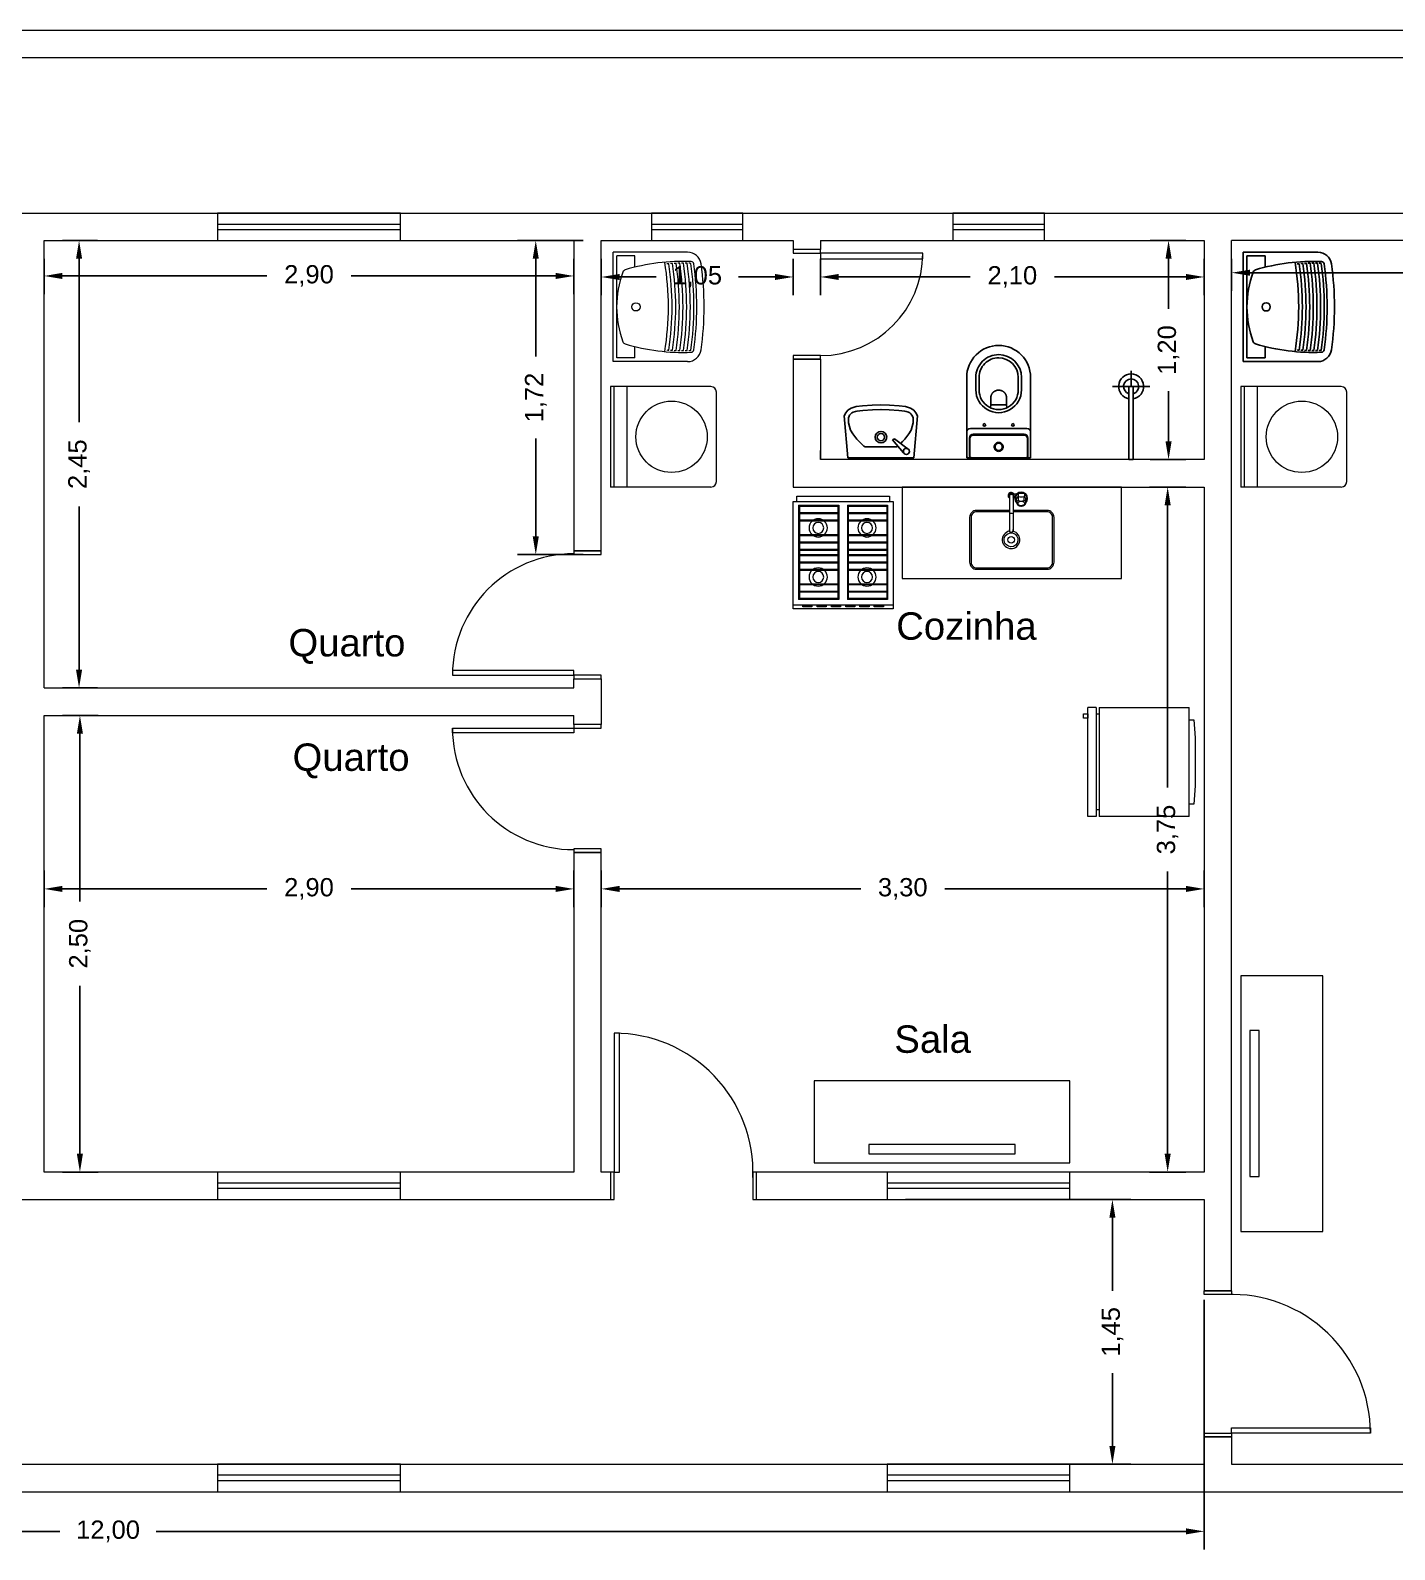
# Model space of a CAD drawing. Header units: millimetres. Extents: x 0 to 27, y -11.4 to 19.
# Drawn here: x 13.77 to 21.24, y 10.68 to 19 of the extents above; entities that cross this region are included whole.
import ezdxf

# ---------------------------------------------------------------- set-up
doc = ezdxf.new("R2010")
doc.units = ezdxf.units.MM
doc.linetypes.add('DASHED', pattern=[15, 12, -3])
for name, color, linetype, lineweight in [('Cotas', 3, 'Continuous', 9), ('Cozinha', 252, 'Continuous', 20), ('Edificação', 251, 'Continuous', 20), ('Portas', 251, 'Continuous', 9)]:
    doc.layers.add(name, color=color, linetype=linetype, lineweight=lineweight)
doc.layers.add('TEXTO', color=7, linetype='Continuous')
doc.layers.add('WC', color=252, linetype='Continuous')
doc.styles.get("Standard").update_dxf_attribs({"font": 'arial.ttf'})
doc.styles.add('TEXTO_NOMEQUADRO', font='arial.ttf')
doc.dimstyles.new('ISO-25', dxfattribs={"dimtxt": 0.1, "dimasz": 0.1, "dimexe": 0.1, "dimexo": 0.1, "dimgap": 0.1, "dimtad": 0, "dimzin": 1, "dimtxsty": 'Standard', "dimcen": 0.1, "dimadec": 0, "dimazin": 0, "dimtfac": 1, "dimtmove": 0, "dimatfit": 3, "dimfxl": 1, "dimarcsym": 0})

# ---------------------------------------------------------------- blocks, each defined once
blk = doc.blocks.new('*D22')
at = {"layer": 'Cotas', "color": 0, "lineweight": -2, "transparency": 16777216}
for p, q in [((13.85, 17.75), (13.85, 17.5556)), ((16.75, 17.75), (16.75, 17.5556)), ((13.95, 17.6556), (15.0694, 17.6556)), ((16.65, 17.6556), (15.5306, 17.6556))]:
    blk.add_line(p, q, dxfattribs=at)
at = {"layer": 'Cotas', "color": 0, "transparency": 16777216}
for points in [[(13.95, 17.6723), (13.95, 17.6389), (13.85, 17.6556)], [(16.65, 17.6723), (16.65, 17.6389), (16.75, 17.6556)]]:
    blk.add_solid(points, dxfattribs=at)
at = {"layer": 'Defpoints', "color": 0, "transparency": 16777216}
for p in [(13.85, 17.85), (16.75, 17.85), (16.75, 17.6556)]:
    blk.add_point(p, dxfattribs=at)
at = {"layer": 'Cotas', "color": 0, "transparency": 16777216, "insert": (15.3, 17.6556), "char_height": 0.1, "attachment_point": 5}
blk.add_mtext('2,90', dxfattribs=at)
blk = doc.blocks.new('*D3')
at = {"layer": 'Cotas', "color": 0, "lineweight": -2, "transparency": 16777216}
for p, q in [((20.35, 17.75), (20.35, 17.5733)), ((23.65, 17.75), (23.65, 17.5733)), ((20.45, 17.6733), (21.7703, 17.6733)), ((23.55, 17.6733), (22.2297, 17.6733))]:
    blk.add_line(p, q, dxfattribs=at)
at = {"layer": 'Cotas', "color": 0, "transparency": 16777216}
for points in [[(20.45, 17.69), (20.45, 17.6566), (20.35, 17.6733)], [(23.55, 17.69), (23.55, 17.6566), (23.65, 17.6733)]]:
    blk.add_solid(points, dxfattribs=at)
at = {"layer": 'Defpoints', "color": 0, "transparency": 16777216}
for p in [(20.35, 17.85), (23.65, 17.85), (20.35, 17.6733)]:
    blk.add_point(p, dxfattribs=at)
at = {"layer": 'Cotas', "color": 0, "transparency": 16777216, "insert": (22, 17.6733), "char_height": 0.1, "attachment_point": 5}
blk.add_mtext('3,30', dxfattribs=at)
blk = doc.blocks.new('*D24')
at = {"layer": 'Cotas', "color": 0, "lineweight": -2, "transparency": 16777216}
for p, q in [((13.85, 14.4), (13.85, 14.2)), ((16.75, 14.4), (16.75, 14.2)), ((13.95, 14.3), (15.0694, 14.3)), ((16.65, 14.3), (15.5306, 14.3))]:
    blk.add_line(p, q, dxfattribs=at)
at = {"layer": 'Cotas', "color": 0, "transparency": 16777216}
for points in [[(13.95, 14.3167), (13.95, 14.2833), (13.85, 14.3)], [(16.65, 14.3167), (16.65, 14.2833), (16.75, 14.3)]]:
    blk.add_solid(points, dxfattribs=at)
at = {"layer": 'Defpoints', "color": 0, "transparency": 16777216}
for p in [(13.85, 14.5), (16.75, 14.5), (13.85, 14.3)]:
    blk.add_point(p, dxfattribs=at)
at = {"layer": 'Cotas', "color": 0, "transparency": 16777216, "insert": (15.3, 14.3), "char_height": 0.1, "attachment_point": 5}
blk.add_mtext('2,90', dxfattribs=at)
blk = doc.blocks.new('*D6')
at = {"layer": 'Cotas', "color": 0, "lineweight": -2, "transparency": 16777216}
for p, q in [((13.95, 17.85), (14.1415, 17.85)), ((14.0415, 17.75), (14.0415, 16.8561)), ((14.0415, 15.5), (14.0415, 16.3939)), ((13.95, 15.4), (14.1415, 15.4))]:
    blk.add_line(p, q, dxfattribs=at)
at = {"layer": 'Cotas', "color": 0, "transparency": 16777216}
for points in [[(14.0248, 17.75), (14.0582, 17.75), (14.0415, 17.85)], [(14.0248, 15.5), (14.0582, 15.5), (14.0415, 15.4)]]:
    blk.add_solid(points, dxfattribs=at)
at = {"layer": 'Defpoints', "color": 0, "transparency": 16777216}
for p in [(13.85, 17.85), (14.0415, 17.85), (13.85, 15.4)]:
    blk.add_point(p, dxfattribs=at)
at = {"layer": 'Cotas', "color": 0, "transparency": 16777216, "insert": (14.0415, 16.625), "char_height": 0.1, "attachment_point": 5, "rotation": 90}
blk.add_mtext('2,45', dxfattribs=at)
blk = doc.blocks.new('*D7')
at = {"layer": 'Cotas', "color": 0, "lineweight": -2, "transparency": 16777216}
for p, q in [((13.95, 15.25), (14.1461, 15.25)), ((14.0461, 15.15), (14.0461, 14.2306)), ((14.0461, 12.85), (14.0461, 13.7694)), ((13.95, 12.75), (14.1461, 12.75))]:
    blk.add_line(p, q, dxfattribs=at)
at = {"layer": 'Cotas', "color": 0, "transparency": 16777216}
for points in [[(14.0294, 15.15), (14.0627, 15.15), (14.0461, 15.25)], [(14.0294, 12.85), (14.0627, 12.85), (14.0461, 12.75)]]:
    blk.add_solid(points, dxfattribs=at)
at = {"layer": 'Defpoints', "color": 0, "transparency": 16777216}
for p in [(13.85, 15.25), (13.85, 12.75), (14.0461, 12.75)]:
    blk.add_point(p, dxfattribs=at)
at = {"layer": 'Cotas', "color": 0, "transparency": 16777216, "insert": (14.0461, 14), "char_height": 0.1, "attachment_point": 5, "rotation": 90}
blk.add_mtext('2,50', dxfattribs=at)
blk = doc.blocks.new('*D8')
at = {"layer": 'Cotas', "color": 0, "lineweight": -2, "transparency": 16777216}
for p, q in [((20.1, 17.85), (19.9049, 17.85)), ((20.0049, 17.75), (20.0049, 17.475)), ((20.0049, 16.75), (20.0049, 17.025)), ((20.1, 16.65), (19.9049, 16.65))]:
    blk.add_line(p, q, dxfattribs=at)
at = {"layer": 'Cotas', "color": 0, "transparency": 16777216}
for points in [[(19.9883, 17.75), (20.0216, 17.75), (20.0049, 17.85)], [(19.9883, 16.75), (20.0216, 16.75), (20.0049, 16.65)]]:
    blk.add_solid(points, dxfattribs=at)
at = {"layer": 'Defpoints', "color": 0, "transparency": 16777216}
for p in [(20.2, 17.85), (20.0049, 16.65), (20.2, 16.65)]:
    blk.add_point(p, dxfattribs=at)
at = {"layer": 'Cotas', "color": 0, "transparency": 16777216, "insert": (20.0049, 17.25), "char_height": 0.1, "attachment_point": 5, "rotation": 90}
blk.add_mtext('1,20', dxfattribs=at)
blk = doc.blocks.new('*D9')
at = {"layer": 'Cotas', "color": 0, "lineweight": -2, "transparency": 16777216}
for p, q in [((18.1, 17.75), (18.1, 17.55)), ((20.2, 17.75), (20.2, 17.55)), ((18.2, 17.65), (18.9194, 17.65)), ((20.1, 17.65), (19.3806, 17.65))]:
    blk.add_line(p, q, dxfattribs=at)
at = {"layer": 'Cotas', "color": 0, "transparency": 16777216}
for points in [[(18.2, 17.6667), (18.2, 17.6333), (18.1, 17.65)], [(20.1, 17.6667), (20.1, 17.6333), (20.2, 17.65)]]:
    blk.add_solid(points, dxfattribs=at)
at = {"layer": 'Defpoints', "color": 0, "transparency": 16777216}
for p in [(18.1, 17.85), (20.2, 17.85), (20.2, 17.65)]:
    blk.add_point(p, dxfattribs=at)
at = {"layer": 'Cotas', "color": 0, "transparency": 16777216, "insert": (19.15, 17.65), "char_height": 0.1, "attachment_point": 5}
blk.add_mtext('2,10', dxfattribs=at)
blk = doc.blocks.new('*D12')
at = {"layer": 'Cotas', "color": 0, "lineweight": -2, "transparency": 16777216}
for p, q in [((20.1, 16.5), (19.9, 16.5)), ((20, 16.4), (20, 14.8552)), ((20, 12.85), (20, 14.3948)), ((20.1, 12.75), (19.9, 12.75))]:
    blk.add_line(p, q, dxfattribs=at)
at = {"layer": 'Cotas', "color": 0, "transparency": 16777216}
for points in [[(19.9833, 16.4), (20.0167, 16.4), (20, 16.5)], [(19.9833, 12.85), (20.0167, 12.85), (20, 12.75)]]:
    blk.add_solid(points, dxfattribs=at)
at = {"layer": 'Defpoints', "color": 0, "transparency": 16777216}
for p in [(20.2, 16.5), (20, 12.75), (20.2, 12.75)]:
    blk.add_point(p, dxfattribs=at)
at = {"layer": 'Cotas', "color": 0, "transparency": 16777216, "insert": (20, 14.625), "char_height": 0.1, "attachment_point": 5, "rotation": 90}
blk.add_mtext('3,75', dxfattribs=at)
blk = doc.blocks.new('*D13')
at = {"layer": 'Cotas', "color": 0, "lineweight": -2, "transparency": 16777216}
for p, q in [((16.9, 14.4), (16.9, 14.2)), ((20.2, 14.4), (20.2, 14.2)), ((17, 14.3), (18.3203, 14.3)), ((20.1, 14.3), (18.7797, 14.3))]:
    blk.add_line(p, q, dxfattribs=at)
at = {"layer": 'Cotas', "color": 0, "transparency": 16777216}
for points in [[(17, 14.3167), (17, 14.2833), (16.9, 14.3)], [(20.1, 14.3167), (20.1, 14.2833), (20.2, 14.3)]]:
    blk.add_solid(points, dxfattribs=at)
at = {"layer": 'Defpoints', "color": 0, "transparency": 16777216}
for p in [(16.9, 14.5), (20.2, 14.5), (20.2, 14.3)]:
    blk.add_point(p, dxfattribs=at)
at = {"layer": 'Cotas', "color": 0, "transparency": 16777216, "insert": (18.55, 14.3), "char_height": 0.1, "attachment_point": 5}
blk.add_mtext('3,30', dxfattribs=at)
blk = doc.blocks.new('*D14')
at = {"layer": 'Cotas', "color": 0, "lineweight": -2, "transparency": 16777216}
for p, q in [((16.9, 17.75), (16.9, 17.55)), ((17.95, 17.75), (17.95, 17.55)), ((17, 17.65), (17.1995, 17.65)), ((17.85, 17.65), (17.6505, 17.65))]:
    blk.add_line(p, q, dxfattribs=at)
at = {"layer": 'Cotas', "color": 0, "transparency": 16777216}
for points in [[(17, 17.6667), (17, 17.6333), (16.9, 17.65)], [(17.85, 17.6667), (17.85, 17.6333), (17.95, 17.65)]]:
    blk.add_solid(points, dxfattribs=at)
at = {"layer": 'Defpoints', "color": 0, "transparency": 16777216}
for p in [(16.9, 17.85), (17.95, 17.85), (17.95, 17.65)]:
    blk.add_point(p, dxfattribs=at)
at = {"layer": 'Cotas', "color": 0, "transparency": 16777216, "insert": (17.425, 17.65), "char_height": 0.1, "attachment_point": 5}
blk.add_mtext('1,05', dxfattribs=at)
blk = doc.blocks.new('01lavl91')
at = {"linetype": 'Continuous'}
for p, q in [((-0.085, -0.0692), (0.0857, -0.0692)), ((0.1253, -0.036), (0.0639, -0.1075)), ((0.0753, -0.1139), (0.1503, -0.0575)), ((0.0639, -0.1075), (0.0753, -0.1139))]:
    blk.add_line(p, q, dxfattribs=at)
for points in [[(-0.1997, -0.2393), (-0.1797, -0.0093), (0.1803, -0.0093), (0.2003, -0.2393)], [(-0.1772, -0.2283), (-0.1758, -0.2005), (-0.1652, -0.1606), (-0.1526, -0.1406), (-0.1317, -0.1123), (-0.1188, -0.0991), (-0.106, -0.0859), (-0.0931, -0.074), (-0.085, -0.0692)], [(0.0938, -0.074), (0.0857, -0.0692)], [(0.1779, -0.2283), (0.1765, -0.2005), (0.1659, -0.1606), (0.1533, -0.1406), (0.1323, -0.1123), (0.1195, -0.0991), (0.1091, -0.0885)], [(0.0003, -0.2993), (-0.0477, -0.2981), (-0.0993, -0.2935), (-0.1345, -0.2899), (-0.1613, -0.2816), (-0.1795, -0.2708), (-0.1915, -0.256), (-0.1997, -0.2393)], [(0.0023, -0.2743), (-0.0461, -0.2719), (-0.0975, -0.2686), (-0.1144, -0.2671), (-0.1294, -0.2653), (-0.1385, -0.2633), (-0.151, -0.2586), (-0.1586, -0.2547), (-0.1629, -0.2516), (-0.1647, -0.2496), (-0.1703, -0.2424), (-0.1737, -0.2368), (-0.1772, -0.2283)], [(-0.0016, -0.2743), (0.0468, -0.2719), (0.0982, -0.2686), (0.1151, -0.2671), (0.1301, -0.2653), (0.1391, -0.2633), (0.1517, -0.2586), (0.1593, -0.2547), (0.1635, -0.2516), (0.1653, -0.2496), (0.1709, -0.2424), (0.1744, -0.2368), (0.1779, -0.2283)], [(0.0003, -0.2993), (0.0483, -0.2981), (0.0999, -0.2935), (0.1351, -0.2899), (0.1619, -0.2816), (0.1801, -0.2708), (0.1921, -0.256), (0.2003, -0.2393)]]:
    blk.add_lwpolyline(points, dxfattribs=at)
for centre, radius in [((0.1404, -0.0444), 0.0164), ((0.001, -0.1223), 0.0316), ((0.001, -0.1223), 0.02)]:
    blk.add_circle(centre, radius, dxfattribs=at)
blk = doc.blocks.new('81_P')
at = {"ltscale": 0.05}
for p, q in [((-0.165, 0), (-0.175, 0)), ((-0.175, -0.01), (-0.175, 0)), ((0.175, 0), (0.165, 0))]:
    blk.add_line(p, q, dxfattribs=at)
for p, q in [((0.165, 0), (-0.165, 0)), ((-0.175, -0.44), (-0.175, -0.01)), ((0.175, -0.44), (0.175, -0.01)), ((0.155, -0.16), (-0.155, -0.16)), ((0.1398, -0.1295), (-0.1398, -0.1295)), ((0, -0.1236), (-0.1384, -0.1236)), ((0, -0.1236), (0.1384, -0.1236))]:
    blk.add_line(p, q)
at = {"ltscale": 0.047193}
blk.add_line((0.175, -0.0094), (0.175, 0), dxfattribs=at)
at = {"ltscale": 0.497718}
for p, q in [((-0.1598, -0.01), (-0.1598, -0.1095)), ((0.1598, -0.01), (0.1598, -0.1095))]:
    blk.add_line(p, q, dxfattribs=at)
at = {"ltscale": 0.467891}
for p, q in [((-0.1584, -0.01), (-0.1584, -0.1036)), ((0.1584, -0.01), (0.1584, -0.1036))]:
    blk.add_line(p, q, dxfattribs=at)
at = {"ltscale": 0.078144}
for p, q in [((-0.0429, -0.29), (-0.0455, -0.2746)), ((0.0429, -0.29), (0.0455, -0.2746))]:
    blk.add_line(p, q, dxfattribs=at)
at = {"ltscale": 0.214268}
for p in [(-0.0429, -0.29), (0.0429, -0.29)]:
    blk.add_line(p, (0, -0.29), dxfattribs=at)
at = {"ltscale": 0.197279}
for p, q in [((-0.0429, -0.3295), (-0.0429, -0.29)), ((0.0429, -0.3295), (0.0429, -0.29))]:
    blk.add_line(p, q, dxfattribs=at)
at = {"ltscale": 0.339985}
for p, q in [((-0.125, -0.44), (-0.125, -0.372)), ((-0.1075, -0.44), (-0.1075, -0.372)), ((0.1075, -0.44), (0.1075, -0.372)), ((0.125, -0.44), (0.125, -0.372))]:
    blk.add_line(p, q, dxfattribs=at)
for points in [[(-0.0429, -0.3295), (-0.0428, -0.3307), (-0.0428, -0.332), (-0.0427, -0.3332), (-0.0425, -0.3345), (-0.0424, -0.3357), (-0.0421, -0.3369), (-0.0419, -0.3382), (-0.0416, -0.3394), (-0.0412, -0.3406), (-0.0409, -0.3418), (-0.0405, -0.343), (-0.04, -0.3442), (-0.0395, -0.3453), (-0.039, -0.3465), (-0.0384, -0.3476), (-0.0378, -0.3487), (-0.0372, -0.3498), (-0.0369, -0.3504), (-0.0365, -0.3509), (-0.0362, -0.3515), (-0.0358, -0.352), (-0.0354, -0.3525), (-0.0351, -0.353), (-0.0347, -0.3535), (-0.0343, -0.354), (-0.0339, -0.3545), (-0.0335, -0.355), (-0.0331, -0.3555), (-0.0326, -0.356), (-0.0322, -0.3565), (-0.0318, -0.357), (-0.0313, -0.3574), (-0.0309, -0.3579), (-0.0303, -0.3584)], [(0.0303, -0.3584), (0.0312, -0.3575), (0.0321, -0.3566), (0.033, -0.3556), (0.0338, -0.3547), (0.0346, -0.3537), (0.0354, -0.3526), (0.0361, -0.3516), (0.0368, -0.3505), (0.0374, -0.3494), (0.0381, -0.3483), (0.0386, -0.3472), (0.0392, -0.346), (0.0395, -0.3455), (0.0397, -0.3449), (0.04, -0.3443), (0.0402, -0.3437), (0.0404, -0.3431), (0.0406, -0.3425), (0.0408, -0.3419), (0.041, -0.3413), (0.0412, -0.3407), (0.0414, -0.3401), (0.0415, -0.3395), (0.0417, -0.3389), (0.0418, -0.3383), (0.042, -0.3377), (0.0421, -0.3371), (0.0422, -0.3364), (0.0423, -0.3358), (0.0424, -0.3352), (0.0425, -0.3346), (0.0426, -0.334), (0.0427, -0.3333), (0.0427, -0.3327), (0.0428, -0.3321), (0.0428, -0.3315), (0.0428, -0.3308), (0.0428, -0.3302), (0.0429, -0.3295)], [(-0.0303, -0.3584), (-0.0294, -0.3593), (-0.0284, -0.3602), (-0.0274, -0.361), (-0.0263, -0.3618), (-0.0253, -0.3626), (-0.0242, -0.3633), (-0.0231, -0.364), (-0.022, -0.3647), (-0.0208, -0.3653), (-0.0196, -0.3659), (-0.0184, -0.3665), (-0.0172, -0.367), (-0.016, -0.3675), (-0.0147, -0.368), (-0.0135, -0.3684), (-0.0122, -0.3688), (-0.0116, -0.3689), (-0.0109, -0.3691), (-0.0103, -0.3693), (-0.0096, -0.3694), (-0.009, -0.3695), (-0.0083, -0.3697), (-0.0077, -0.3698), (-0.007, -0.3699), (-0.0063, -0.37), (-0.0057, -0.3701), (-0.005, -0.3702), (-0.0043, -0.3702), (-0.0037, -0.3703), (-0.003, -0.3704), (-0.0023, -0.3704), (-0.0017, -0.3704), (-0.001, -0.3704), (-0.0003, -0.3705), (0, -0.3705)], [(0, -0.3705), (0.0013, -0.3704), (0.0027, -0.3704), (0.004, -0.3703), (0.0053, -0.3701), (0.0067, -0.37), (0.008, -0.3697), (0.0093, -0.3695), (0.0106, -0.3692), (0.0119, -0.3689), (0.0132, -0.3685), (0.0144, -0.3681), (0.0157, -0.3676), (0.0169, -0.3671), (0.0175, -0.3669), (0.0181, -0.3666), (0.0187, -0.3663), (0.0193, -0.3661), (0.0199, -0.3658), (0.0205, -0.3655), (0.0211, -0.3652), (0.0217, -0.3648), (0.0222, -0.3645), (0.0228, -0.3642), (0.0234, -0.3638), (0.0239, -0.3635), (0.0245, -0.3631), (0.025, -0.3628), (0.0255, -0.3624), (0.0261, -0.362), (0.0266, -0.3616), (0.0271, -0.3612), (0.0276, -0.3608), (0.0281, -0.3604), (0.0286, -0.36), (0.0291, -0.3595), (0.0296, -0.3591), (0.0301, -0.3587), (0.0303, -0.3584)]]:
    blk.add_lwpolyline(points)
at = {"linetype": 'DASHED'}
blk.add_circle((0, -0.06), 0.0245, dxfattribs=at)
for centre, radius in [((0, -0.06), 0.02), ((-0.078, -0.18), 0.007), ((0.078, -0.18), 0.007)]:
    blk.add_circle(centre, radius)
for centre, radius, start, end in [((-0.165, -0.01), 0.01, 90, 180.00001), ((-0.1498, -0.01), 0.01, 90, 180.00001), ((-0.1484, -0.01), 0.01, 90, 180.00001), ((0.1484, -0.01), 0.01, 0, 90), ((0.1498, -0.01), 0.01, 0, 90), ((0.165, -0.01), 0.01, 0, 90), ((-0.155, -0.14), 0.02, 180.00001, 270), ((-0.1398, -0.1095), 0.02, 180.00001, 270), ((-0.1384, -0.1036), 0.02, 180.00001, 270), ((0.1384, -0.1036), 0.02, 270, 0), ((0.1398, -0.1095), 0.02, 270, 0), ((0.155, -0.14), 0.02, 270, 0), ((0, -0.372), 0.125, 0, 180.00001), ((0, -0.372), 0.1075, 0, 180.00001), ((0, -0.44), 0.175, 180.00001, 270), ((0, -0.44), 0.125, 180.00001, 270), ((0, -0.44), 0.1075, 180.00001, 270), ((0, -0.44), 0.1075, 270, 0), ((0, -0.44), 0.175, 270, 0), ((0, -0.44), 0.125, 270, 0)]:
    blk.add_arc(centre, radius, start, end)
blk = doc.blocks.new('CHUV')
at = {"ltscale": 0.05}
for p, q in [((0.0027, 0.4455), (0.0027, 0.5407)), ((-0.1103, 0.4455), (0.1156, 0.4455)), ((-0.0106, 0.0003), (-0.0106, 0.4455)), ((0.0156, 0.4455), (0.0156, 0.0003))]:
    blk.add_line(p, q, dxfattribs=at)
at = {"ltscale": 2}
blk.add_line((0.0156, 0.0003), (-0.0106, 0.0003), dxfattribs=at)
at = {"ltscale": 0.05}
for radius, start, end in [(0.076, 279.93583, 260.06417), (0.0459, 286.60149, 253.39851)]:
    blk.add_arc((0.0025, 0.4455), radius, start, end, dxfattribs=at)
blk = doc.blocks.new('CO-F4PB')
for p, q in [((0.2535, 0), (-0.2535, 0)), ((0.2535, 0), (-0.2535, 0)), ((-0.2535, 0), (-0.2535, -0.03)), ((0.2535, -0.03), (0.2535, 0)), ((-0.2735, -0.03), (-0.2735, -0.596)), ((0.2735, -0.03), (-0.2735, -0.03)), ((-0.2435, -0.05), (-0.2435, -0.566)), ((-0.0235, -0.05), (-0.2435, -0.05)), ((-0.0285, -0.055), (-0.2385, -0.055)), ((-0.2385, -0.055), (-0.2385, -0.09)), ((-0.0285, -0.055), (-0.0285, -0.09)), ((-0.0235, -0.05), (-0.0235, -0.566)), ((0.0235, -0.05), (0.0235, -0.566)), ((0.2435, -0.05), (0.0235, -0.05)), ((0.2385, -0.055), (0.0285, -0.055)), ((0.0285, -0.055), (0.0285, -0.09)), ((0.2385, -0.055), (0.2385, -0.09)), ((0.2435, -0.05), (0.2435, -0.566)), ((0.2735, -0.596), (0.2735, -0.03)), ((-0.0235, -0.09), (-0.2435, -0.09)), ((-0.0235, -0.095), (-0.2435, -0.095)), ((-0.0235, -0.13), (-0.2435, -0.13)), ((-0.0235, -0.135), (-0.2435, -0.135)), ((-0.2385, -0.095), (-0.2385, -0.13)), ((-0.2385, -0.135), (-0.2385, -0.21)), ((-0.0285, -0.095), (-0.0285, -0.13)), ((-0.0285, -0.135), (-0.0285, -0.21)), ((0.2435, -0.09), (0.0235, -0.09)), ((0.2435, -0.095), (0.0235, -0.095)), ((0.2435, -0.13), (0.0235, -0.13)), ((0.2435, -0.135), (0.0235, -0.135)), ((0.0285, -0.095), (0.0285, -0.13)), ((0.0285, -0.135), (0.0285, -0.21)), ((0.2385, -0.095), (0.2385, -0.13)), ((0.2385, -0.135), (0.2385, -0.21)), ((-0.0235, -0.21), (-0.2435, -0.21)), ((-0.0235, -0.215), (-0.2435, -0.215)), ((-0.2385, -0.215), (-0.2385, -0.25)), ((-0.0285, -0.215), (-0.0285, -0.25)), ((0.2435, -0.21), (0.0235, -0.21)), ((0.2435, -0.215), (0.0235, -0.215)), ((0.0285, -0.215), (0.0285, -0.25)), ((0.2385, -0.215), (0.2385, -0.25)), ((-0.0235, -0.25), (-0.2435, -0.25)), ((-0.0235, -0.255), (-0.2435, -0.255)), ((-0.0235, -0.29), (-0.2435, -0.29)), ((-0.0235, -0.295), (-0.2435, -0.295)), ((-0.2435, -0.321), (-0.0235, -0.321)), ((-0.2435, -0.326), (-0.0235, -0.326)), ((-0.2385, -0.255), (-0.2385, -0.29)), ((-0.2385, -0.295), (-0.2385, -0.321)), ((-0.2385, -0.326), (-0.2385, -0.361)), ((-0.0285, -0.255), (-0.0285, -0.29)), ((-0.0285, -0.295), (-0.0285, -0.321)), ((-0.0285, -0.326), (-0.0285, -0.361)), ((0.2435, -0.25), (0.0235, -0.25)), ((0.2435, -0.255), (0.0235, -0.255)), ((0.2435, -0.29), (0.0235, -0.29)), ((0.2435, -0.295), (0.0235, -0.295)), ((0.0235, -0.321), (0.2435, -0.321)), ((0.0235, -0.326), (0.2435, -0.326)), ((0.0285, -0.255), (0.0285, -0.29)), ((0.0285, -0.295), (0.0285, -0.321)), ((0.0285, -0.326), (0.0285, -0.361)), ((0.2385, -0.255), (0.2385, -0.29)), ((0.2385, -0.295), (0.2385, -0.321)), ((0.2385, -0.326), (0.2385, -0.361)), ((-0.2435, -0.361), (-0.0235, -0.361)), ((-0.2435, -0.366), (-0.0235, -0.366)), ((-0.2435, -0.401), (-0.0235, -0.401)), ((-0.2435, -0.406), (-0.0235, -0.406)), ((-0.2385, -0.366), (-0.2385, -0.401)), ((-0.2385, -0.406), (-0.2385, -0.481)), ((-0.0285, -0.366), (-0.0285, -0.401)), ((-0.0285, -0.406), (-0.0285, -0.481)), ((0.0235, -0.361), (0.2435, -0.361)), ((0.0235, -0.366), (0.2435, -0.366)), ((0.0235, -0.401), (0.2435, -0.401)), ((0.0235, -0.406), (0.2435, -0.406)), ((0.0285, -0.366), (0.0285, -0.401)), ((0.0285, -0.406), (0.0285, -0.481)), ((0.2385, -0.366), (0.2385, -0.401)), ((0.2385, -0.406), (0.2385, -0.481)), ((-0.2435, -0.481), (-0.0235, -0.481)), ((-0.2435, -0.486), (-0.0235, -0.486)), ((-0.2385, -0.486), (-0.2385, -0.521)), ((-0.0285, -0.486), (-0.0285, -0.521)), ((0.0235, -0.481), (0.2435, -0.481)), ((0.0235, -0.486), (0.2435, -0.486)), ((0.0285, -0.486), (0.0285, -0.521)), ((0.2385, -0.486), (0.2385, -0.521)), ((-0.2435, -0.521), (-0.0235, -0.521)), ((-0.2435, -0.526), (-0.0235, -0.526)), ((-0.2435, -0.566), (-0.0235, -0.566)), ((-0.2385, -0.526), (-0.2385, -0.561)), ((-0.2385, -0.561), (-0.0285, -0.561)), ((-0.0285, -0.526), (-0.0285, -0.561)), ((0.0235, -0.521), (0.2435, -0.521)), ((0.0235, -0.526), (0.2435, -0.526)), ((0.0235, -0.566), (0.2435, -0.566)), ((0.0285, -0.526), (0.0285, -0.561)), ((0.0285, -0.561), (0.2385, -0.561)), ((0.2385, -0.526), (0.2385, -0.561)), ((-0.2735, -0.596), (0.2735, -0.596)), ((-0.2735, -0.596), (-0.2735, -0.616)), ((-0.2735, -0.616), (0.2735, -0.616)), ((0.2735, -0.616), (0.2735, -0.596))]:
    blk.add_line(p, q)
for points in [[(-0.2204, -0.606), (-0.1704, -0.606), (-0.1704, -0.596), (-0.2204, -0.596)], [(-0.1422, -0.606), (-0.0922, -0.606), (-0.0922, -0.596), (-0.1422, -0.596)], [(-0.0641, -0.606), (-0.0141, -0.606), (-0.0141, -0.596), (-0.0641, -0.596)], [(0.0141, -0.606), (0.0641, -0.606), (0.0641, -0.596), (0.0141, -0.596)], [(0.0922, -0.606), (0.1422, -0.606), (0.1422, -0.596), (0.0922, -0.596)], [(0.1704, -0.606), (0.2204, -0.606), (0.2204, -0.596), (0.1704, -0.596)]]:
    blk.add_lwpolyline(points, close=True)
for centre, radius in [((-0.1308, -0.1735), 0.05), ((-0.1308, -0.1735), 0.03), ((0.1362, -0.1735), 0.05), ((0.1362, -0.1735), 0.03), ((-0.1308, -0.4425), 0.05), ((-0.1308, -0.4425), 0.03), ((0.1362, -0.4425), 0.05), ((0.1362, -0.4425), 0.03)]:
    blk.add_circle(centre, radius)
blk = doc.blocks.new('DUPLEX320PL')
for p, q in [((-0.058, -0.1246), (-0.058, -0.6181)), ((-0.058, -0.1246), (0.538, -0.1246)), ((0.538, -0.6181), (0.538, -0.1246)), ((0.538, -0.6181), (-0.058, -0.6181)), ((0.538, -0.6338), (-0.058, -0.6338)), ((-0.058, -0.6338), (-0.058, -0.6799)), ((-0.023, -0.6181), (-0.023, -0.6338)), ((0.503, -0.6338), (0.503, -0.6181)), ((0.538, -0.6338), (0.538, -0.6799)), ((-0.058, -0.6799), (0.538, -0.6799))]:
    blk.add_line(p, q)
blk.add_lwpolyline([(0.4713, -0.1246), (0.4713, -0.1005), (0.3713, -0.0932), (0.1087, -0.0932), (0.0087, -0.1005), (0.0087, -0.1246)])
blk.add_lwpolyline([(0.4797, -0.6799), (0.4797, -0.7042), (0.5039, -0.7042), (0.5039, -0.6799)], close=True)
blk = doc.blocks.new('A$C1AD15EB6')
for p, q in [((0.55, 0.58), (0, 0.58)), ((0, 0.03), (0, 0.58)), ((0.55, 0.5606), (0, 0.5606)), ((0.55, 0.03), (0.55, 0.58)), ((0.55, 0.4906), (0, 0.4906)), ((0.03, 0), (0.52, 0))]:
    blk.add_line(p, q)
for centre, start, end in [((0.03, 0.03), 180, 270), ((0.52, 0.03), 270, 0)]:
    blk.add_arc(centre, 0.03, start, end)
blk = doc.blocks.new('TANQUE-02')
for p, q in [((-0.2995, 0), (0.2995, 0)), ((-0.2995, -0.4081), (-0.2995, 0)), ((0.2995, -0.4081), (0.2995, 0)), ((-0.2795, -0.02), (0.2795, -0.02)), ((-0.2795, -0.12), (-0.2795, -0.02)), ((0.2795, -0.12), (0.2795, -0.02)), ((-0.2795, -0.12), (-0.2174, -0.12)), ((0.2174, -0.12), (0.2795, -0.12))]:
    blk.add_line(p, q)
blk.add_circle((0, -0.1252), 0.0225)
for centre, radius, start, end in [((0.8453, -0.3818), 1.0945, 163.27799, 182.40527), ((-0.1837, -0.0726), 0.02, 110.23844, 163.27799), ((0, -0.5709), 0.5511, 90, 110.23844), ((0, -0.5709), 0.5511, 69.76156, 90), ((0.1837, -0.0726), 0.02, 16.72201, 69.76156), ((-0.8453, -0.3818), 1.0945, 357.59473, 16.72201), ((0, 1.2149), 1.518, 260.72256, 279.27744), ((0.8453, -0.3818), 1.0845, 176.46036, 176.99114), ((0, 1.2149), 1.558, 261.22518, 270), ((0.8453, -0.3818), 1.0845, 175.40003, 175.93), ((0, 1.2149), 1.538, 261.15691, 270), ((0, 1.2149), 1.518, 270, 279.27744), ((0, 1.2149), 1.538, 270, 278.84309), ((0, 1.2149), 1.558, 270, 278.77482), ((-0.8453, -0.3818), 1.0845, 4.07, 4.59997), ((-0.8453, -0.3818), 1.0845, 3.00886, 3.53964), ((-0.2245, -0.4081), 0.075, 180, 262.08052), ((0.8453, -0.3818), 1.0845, 179.65272, 180.18684), ((0, 1.2149), 1.618, 261.49969, 270), ((0.8453, -0.3818), 1.0845, 180.72164, 181.25716), ((0.8453, -0.3818), 1.0845, 178.5864, 179.11926), ((0, 1.2149), 1.598, 261.39693, 270), ((0, 1.2149), 1.638, 261.61326, 270), ((0.8453, -0.3818), 1.0845, 181.79343, 182.3305), ((0.8453, -0.3818), 1.0845, 177.52238, 178.05412), ((0, 1.2149), 1.578, 261.30532, 270), ((0, 1.2149), 1.578, 270, 278.69468), ((0, 1.2149), 1.598, 270, 278.60307), ((0, 1.2149), 1.618, 270, 278.50031), ((0, 1.2149), 1.638, 270, 278.38674), ((0.2245, -0.4081), 0.075, 277.91948, 0), ((-0.8453, -0.3818), 1.0845, 1.94588, 2.47762), ((-0.8453, -0.3818), 1.0845, 357.6695, 358.20657), ((-0.8453, -0.3818), 1.0845, 0.88074, 1.4136), ((-0.8453, -0.3818), 1.0845, 358.74284, 359.27836), ((-0.8453, -0.3818), 1.0845, 359.81316, 0.34728), ((-0.2332, -0.4271), 0.015, 182.40527, 261.87169), ((0, 1.2149), 1.658, 261.73735, 270), ((0, 1.2058), 1.6644, 261.87169, 270), ((0, 1.2058), 1.7044, 262.08052, 270), ((0, 1.2149), 1.658, 270, 278.26265), ((0, 1.2058), 1.6644, 270, 278.12831), ((0, 1.2058), 1.7044, 270, 277.91948), ((0.2332, -0.4271), 0.015, 278.12831, 357.59473)]:
    blk.add_arc(centre, radius, start, end)
blk = doc.blocks.new('CUBA-COZ-02')
for p, q in [((0.0146, 0.2516), (0.031, 0.2516)), ((0.0379, 0.2522), (0.0379, 0.2367)), ((0.0731, 0.2522), (0.0731, 0.2367)), ((-0.0095, 0.2452), (-0.0095, 0.2275)), ((-0.0095, 0.2275), (-0.0095, 0.0565)), ((0.0105, 0.2452), (0.0105, 0.2275)), ((0.0105, 0.2275), (0.0105, 0.0565)), ((0.0146, 0.2316), (0.0209, 0.2316)), ((0.0305, 0.2026), (0.0305, 0.2242)), ((0.0399, 0.2163), (0.0399, 0.2377)), ((0.0712, 0.2163), (0.0712, 0.2377)), ((0.0805, 0.2026), (0.0805, 0.2242)), ((-0.0095, 0.0565), (-0.0095, 0.0516)), ((0.0105, 0.0565), (0.0105, 0.0516))]:
    blk.add_line(p, q)
for points in [[(-0.0095, 0.1611), (-0.1889, 0.1611, 0.414214), (-0.2269, 0.1231), (-0.2269, -0.1231, 0.414214), (-0.1889, -0.1611), (0.1969, -0.1611, 0.414214), (0.2349, -0.1231), (0.2349, 0.1231, 0.414214), (0.1969, 0.1611), (0.0105, 0.1611)], [(-0.0095, 0.1531), (-0.1889, 0.1531, 0.414214), (-0.2189, 0.1231), (-0.2189, -0.1231, 0.414214), (-0.1889, -0.1531), (0.1969, -0.1531, 0.414214), (0.2269, -0.1231), (0.2269, 0.1231, 0.414214), (0.1969, 0.1531), (0.0105, 0.1531)]]:
    blk.add_lwpolyline(points, format="xyb")
blk.add_lwpolyline([(0.0105, 0.0367, -7.502529), (-0.0095, 0.037, -0.133288)], format="xyb", close=True)
at = {"linetype": 'Continuous'}
for points in [[(0.0391, 0.2375, 0), (0.0361, 0.2353, 0), (0.0337, 0.2328, 0), (0.032, 0.2301, 0), (0.0309, 0.2272, 0), (0.0305, 0.2242, 0)], [(0.0389, 0.2157, 0), (0.0359, 0.2135, 0), (0.0335, 0.2109, 0), (0.0318, 0.2081, 0), (0.0308, 0.2052, 0), (0.0305, 0.2021, 0)], [(0.0305, 0.2021, 0), (0.0311, 0.1989, 0), (0.0324, 0.1959, 0), (0.0345, 0.193, 0), (0.0373, 0.1905, 0), (0.0407, 0.1884, 0), (0.0446, 0.1867, 0), (0.0488, 0.1856, 0), (0.0533, 0.185, 0), (0.0578, 0.185, 0), (0.0623, 0.1856, 0), (0.0665, 0.1867, 0), (0.0704, 0.1884, 0), (0.0738, 0.1905, 0), (0.0766, 0.193, 0), (0.0786, 0.1959, 0), (0.08, 0.1989, 0), (0.0805, 0.2021, 0)], [(0.075, 0.199, 0), (0.0746, 0.2011, 0), (0.0734, 0.2032, 0), (0.0715, 0.2051, 0), (0.0689, 0.2067, 0), (0.0658, 0.208, 0), (0.0623, 0.209, 0), (0.0585, 0.2095, 0), (0.0545, 0.2096, 0), (0.0506, 0.2093, 0), (0.0469, 0.2085, 0), (0.0436, 0.2074, 0), (0.0407, 0.2059, 0), (0.0385, 0.2041, 0), (0.0369, 0.2022, 0), (0.0362, 0.2, 0), (0.0362, 0.1979, 0), (0.0369, 0.1958, 0), (0.0385, 0.1938, 0), (0.0407, 0.192, 0), (0.0436, 0.1905, 0), (0.0469, 0.1894, 0), (0.0506, 0.1886, 0), (0.0545, 0.1883, 0), (0.0585, 0.1884, 0), (0.0623, 0.1889, 0), (0.0658, 0.1899, 0), (0.0689, 0.1912, 0), (0.0715, 0.1928, 0), (0.0734, 0.1947, 0), (0.0746, 0.1968, 0), (0.075, 0.199, 0)], [(0.0805, 0.2242, 0), (0.0802, 0.2272, 0), (0.0791, 0.2301, 0), (0.0773, 0.2328, 0), (0.0749, 0.2353, 0), (0.0719, 0.2375, 0)], [(0.0805, 0.2026, 0), (0.0802, 0.2055, 0), (0.0791, 0.2084, 0), (0.0774, 0.2111, 0), (0.0751, 0.2136, 0), (0.0722, 0.2157, 0)]]:
    blk.add_polyline3d(points, dxfattribs=at)
blk.add_circle((0, 0), 0.0182)
for centre, radius, start, end in [((0.0005, 0.2416), 0.0173, 35.41872, 234.58128), ((0.0005, 0.2416), 0.0126, 322.25181, 217.74819), ((0.0005, 0.2416), 0.0173, 324.58128, 35.41872), ((0.0555, 0.2266), 0.035, 315.56467, 224.43533), ((0.0555, 0.2266), 0.032, 321.37517, 218.62483), ((0.0555, 0.1725), 0.0816, 77.53823, 102.46177), ((0.0005, 0.2242), 0.0233, 64.55551, 115.44449), ((0.0005, 0.2416), 0.0173, 305.41872, 324.58128), ((0.04, 0.214), 0.002, 63.97489, 122.15591), ((0.0401, 0.2358), 0.002, 74.31395, 121.56748), ((0.0555, 0.2905), 0.0549, 254.31395, 285.68605), ((0.0555, 0.2459), 0.0335, 243.97489, 296.02511), ((0.0711, 0.214), 0.002, 57.84409, 116.02511), ((0.0709, 0.2358), 0.002, 58.43251, 105.68606), ((0.0005, 0.1207), 0.0233, 64.55551, 115.44449), ((0, 0), 0.0482, 101.34386, 77.38563), ((0.0005, 0.0516), 0.0112, 153.72082, 26.27918), ((0.0005, 0.0516), 0.01, 180, 0)]:
    blk.add_arc(centre, radius, start, end)
blk = doc.blocks.new('*D69')
at = {"layer": 'Cotas', "color": 0, "lineweight": -2, "transparency": 16777216}
for p, q in [((16.8, 17.85), (16.4412, 17.85)), ((16.5412, 17.75), (16.5412, 17.2147)), ((16.5412, 16.23), (16.5412, 16.7653)), ((16.8, 16.13), (16.4412, 16.13))]:
    blk.add_line(p, q, dxfattribs=at)
at = {"layer": 'Cotas', "color": 0, "transparency": 16777216}
for points in [[(16.5246, 17.75), (16.5579, 17.75), (16.5412, 17.85)], [(16.5246, 16.23), (16.5579, 16.23), (16.5412, 16.13)]]:
    blk.add_solid(points, dxfattribs=at)
at = {"layer": 'Defpoints', "color": 0, "transparency": 16777216}
for p in [(16.5412, 17.85), (16.9, 17.85), (16.9, 16.13)]:
    blk.add_point(p, dxfattribs=at)
at = {"layer": 'Cotas', "color": 0, "transparency": 16777216, "insert": (16.5412, 16.99), "char_height": 0.1, "attachment_point": 5, "rotation": 90}
blk.add_mtext('1,72', dxfattribs=at)
blk = doc.blocks.new('*D75')
at = {"layer": 'Cotas', "color": 0, "lineweight": -2, "transparency": 16777216}
for p, q in [((8.2, 12.05), (8.2, 10.683)), ((20.2, 12.05), (20.2, 10.683)), ((8.3, 10.783), (13.9362, 10.783)), ((20.1, 10.783), (14.4638, 10.783))]:
    blk.add_line(p, q, dxfattribs=at)
at = {"layer": 'Cotas', "color": 0, "transparency": 16777216}
for points in [[(8.3, 10.7996), (8.3, 10.7663), (8.2, 10.783)], [(20.1, 10.7996), (20.1, 10.7663), (20.2, 10.783)]]:
    blk.add_solid(points, dxfattribs=at)
at = {"layer": 'Defpoints', "color": 0, "transparency": 16777216}
for p in [(8.2, 12.15), (20.2, 12.15), (20.2, 10.783)]:
    blk.add_point(p, dxfattribs=at)
at = {"layer": 'Cotas', "color": 0, "transparency": 16777216, "insert": (14.2, 10.783), "char_height": 0.1, "attachment_point": 5}
blk.add_mtext('12,00', dxfattribs=at)
blk = doc.blocks.new('*D76')
at = {"layer": 'Cotas', "color": 0, "lineweight": -2, "transparency": 16777216}
for p, q in [((18.565, 12.6), (19.7976, 12.6)), ((19.6976, 12.5), (19.6976, 12.1005)), ((19.6976, 11.25), (19.6976, 11.6495)), ((18.565, 11.15), (19.7976, 11.15))]:
    blk.add_line(p, q, dxfattribs=at)
at = {"layer": 'Cotas', "color": 0, "transparency": 16777216}
for points in [[(19.681, 12.5), (19.7143, 12.5), (19.6976, 12.6)], [(19.681, 11.25), (19.7143, 11.25), (19.6976, 11.15)]]:
    blk.add_solid(points, dxfattribs=at)
at = {"layer": 'Defpoints', "color": 0, "transparency": 16777216}
for p in [(18.465, 12.6), (18.465, 11.15), (19.6976, 11.15)]:
    blk.add_point(p, dxfattribs=at)
at = {"layer": 'Cotas', "color": 0, "transparency": 16777216, "insert": (19.6976, 11.875), "char_height": 0.1, "attachment_point": 5, "rotation": 90}
blk.add_mtext('1,45', dxfattribs=at)

msp = doc.modelspace()

# ---------------------------------------------------------------- linework, layer by layer
at = {"layer": 'Cozinha'}
for points in [[(18.547, 16), (19.747, 16), (19.747, 16.5), (18.547, 16.5)], [(20.85, 12.425), (20.85, 13.825), (20.4, 13.825), (20.4, 12.425)], [(20.5, 12.725), (20.5, 13.525), (20.45, 13.525), (20.45, 12.725)], [(19.465, 13.25), (18.065, 13.25), (18.065, 12.8), (19.465, 12.8)], [(19.165, 12.9), (18.365, 12.9), (18.365, 12.85), (19.165, 12.85)]]:
    msp.add_lwpolyline(points, close=True, dxfattribs=at)
for centre in [(17.2847, 16.775), (20.7347, 16.775)]:
    msp.add_circle(centre, 0.1953, dxfattribs=at)
at = {"layer": 'Edificação', "color": 252}
msp.add_line((26.85, 18.85), (6.9, 18.85), dxfattribs=at)
at = {"layer": 'Edificação'}
for p, q in [((6.9, 18), (26.85, 18)), ((13.85, 15.4), (13.85, 17.85)), ((13.85, 17.85), (16.75, 17.85)), ((16.75, 17.85), (16.75, 16.15)), ((16.9, 16.15), (16.9, 17.85)), ((16.9, 17.85), (17.95, 17.85)), ((17.95, 17.85), (17.95, 17.8)), ((18.1, 17.8), (17.95, 17.8)), ((18.1, 17.85), (20.2, 17.85)), ((18.1, 17.85), (18.1, 17.8)), ((20.2, 17.85), (20.2, 16.65)), ((20.35, 12.1), (20.35, 17.85)), ((23.65, 17.85), (20.35, 17.85)), ((17.95, 17.2), (17.95, 16.65)), ((18.1, 17.2), (17.95, 17.2)), ((18.1, 17.2), (18.1, 16.65)), ((17.95, 16.7), (17.95, 16.5)), ((18.1, 16.65), (18.1, 16.7)), ((20.2, 16.65), (18.1, 16.65)), ((17.95, 16.5), (20.2, 16.5)), ((20.2, 16.5), (20.2, 12.75)), ((16.75, 16.15), (16.9, 16.15)), ((13.85, 15.4), (16.75, 15.4)), ((16.75, 15.4), (16.75, 15.45)), ((16.75, 15.45), (16.9, 15.45)), ((16.9, 15.45), (16.9, 15.2)), ((13.85, 12.75), (13.85, 15.25)), ((13.85, 15.25), (16.75, 15.25)), ((16.75, 15.2), (16.75, 15.25)), ((16.9, 15.2), (16.75, 15.2)), ((16.9, 14.5), (16.75, 14.5)), ((16.75, 14.5), (16.75, 12.75)), ((16.9, 12.75), (16.9, 14.5)), ((16.75, 12.75), (13.85, 12.75)), ((16.97, 12.75), (16.9, 12.75)), ((20.2, 12.75), (17.73, 12.75)), ((17.75, 12.6), (17.75, 12.75)), ((10.05, 12.6), (16.97, 12.6)), ((17.73, 12.6), (20.2, 12.6)), ((20.2, 12.6), (20.2, 12.1)), ((20.35, 12.1), (20.2, 12.1)), ((20.2, 11.15), (20.2, 11.3)), ((20.2, 11.3), (20.35, 11.3)), ((20.35, 11.3), (20.35, 11.15)), ((8.1, 11.15), (20.2, 11.15)), ((20.35, 11.15), (23.65, 11.15)), ((2.1, 11), (26.85, 11))]:
    msp.add_line(p, q, dxfattribs=at)
at = {"layer": 'Edificação', "color": 252}
msp.add_lwpolyline([(0, 11), (27, 11), (27, 19), (0, 19)], close=True, dxfattribs=at)
at = {"layer": 'Portas'}
for p, q in [((14.8, 17.94), (15.8, 17.94)), ((14.8, 17.91), (15.8, 17.91)), ((17.175, 17.94), (17.675, 17.94)), ((17.175, 17.91), (17.675, 17.91)), ((18.825, 17.94), (19.325, 17.94)), ((18.825, 17.91), (19.325, 17.91)), ((15.8, 12.69), (14.8, 12.69)), ((15.8, 12.66), (14.8, 12.66)), ((19.465, 12.69), (18.465, 12.69)), ((19.465, 12.66), (18.465, 12.66)), ((15.8, 11.09), (14.8, 11.09)), ((19.465, 11.09), (18.465, 11.09)), ((15.8, 11.06), (14.8, 11.06)), ((19.465, 11.06), (18.465, 11.06))]:
    msp.add_line(p, q, dxfattribs=at)
for points in [[(14.8, 17.85), (15.8, 17.85), (15.8, 18), (14.8, 18)], [(17.175, 17.85), (17.675, 17.85), (17.675, 18), (17.175, 18)], [(18.825, 17.85), (19.325, 17.85), (19.325, 18), (18.825, 18)], [(18.1, 17.8), (17.95, 17.8), (17.95, 17.78), (18.1, 17.78)], [(18.1, 17.78), (18.1, 17.75), (18.66, 17.75), (18.66, 17.78)], [(18.1, 17.22), (17.95, 17.22), (17.95, 17.2), (18.1, 17.2)], [(16.75, 16.13), (16.9, 16.13), (16.9, 16.15), (16.75, 16.15)], [(16.75, 15.47), (16.75, 15.4962), (16.085, 15.4962), (16.085, 15.47)], [(16.75, 15.45), (16.9, 15.45), (16.9, 15.47), (16.75, 15.47)], [(16.75, 15.18), (16.75, 15.1538), (16.085, 15.1538), (16.085, 15.18)], [(16.75, 15.18), (16.9, 15.18), (16.9, 15.2), (16.75, 15.2)], [(16.75, 14.5), (16.9, 14.5), (16.9, 14.52), (16.75, 14.52)], [(16.97, 12.75), (17, 12.75), (17, 13.51), (16.97, 13.51)], [(15.8, 12.75), (14.8, 12.75), (14.8, 12.6), (15.8, 12.6)], [(16.95, 12.75), (16.95, 12.6), (16.97, 12.6), (16.97, 12.75)], [(17.73, 12.75), (17.73, 12.6), (17.75, 12.6), (17.75, 12.75)], [(19.465, 12.75), (18.465, 12.75), (18.465, 12.6), (19.465, 12.6)], [(20.35, 12.08), (20.2, 12.08), (20.2, 12.1), (20.35, 12.1)], [(20.35, 11.3), (20.2, 11.3), (20.2, 11.32), (20.35, 11.32)], [(20.35, 11.32), (20.35, 11.35), (21.11, 11.35), (21.11, 11.32)], [(15.8, 11.15), (14.8, 11.15), (14.8, 11), (15.8, 11)], [(19.465, 11.15), (18.465, 11.15), (18.465, 11), (19.465, 11)]]:
    msp.add_lwpolyline(points, close=True, dxfattribs=at)
for centre, radius, start, end in [((18.1, 17.78), 0.56, 270, 0), ((16.75, 15.47), 0.665, 90, 180), ((16.75, 15.18), 0.665, 180, 270), ((16.97, 12.75), 0.76, 357.73774, 90), ((20.35, 11.32), 0.76, 0, 92.26226)]:
    msp.add_arc(centre, radius, start, end, dxfattribs=at)

# ---------------------------------------------------------------- block references
at = {"layer": 'Cozinha', "color": 0, "extrusion": (0, 0, -1), "xscale": -1, "zscale": -1, "rotation": 270}
msp.add_blockref('TANQUE-02', (-16.9642, 17.4863), dxfattribs=at)
at = {"layer": 'Cozinha', "rotation": 90}
for p in [(17.53, 16.5), (20.98, 16.5)]:
    msp.add_blockref('A$C1AD15EB6', p, dxfattribs=at)
at = {"layer": 'Cozinha', "color": 0, "rotation": 359.99938861993}
msp.add_blockref('CUBA-COZ-02', (19.143, 16.2111), dxfattribs=at)
at = {"layer": 'Cozinha', "xscale": -1}
msp.add_blockref('CO-F4PB', (18.2235, 16.45), dxfattribs=at)
at = {"layer": 'Cozinha', "xscale": -1, "rotation": 270.000000000013}
msp.add_blockref('DUPLEX320PL', (20.2432, 14.755), dxfattribs=at)
at = {"layer": 'WC', "color": 0, "extrusion": (0, 0, -1), "xscale": -1, "zscale": -1, "rotation": 270}
msp.add_blockref('TANQUE-02', (-20.4142, 17.4863), dxfattribs=at)
at = {"layer": 'WC', "rotation": 179.9999999999935}
msp.add_blockref('81_P', (19.075, 16.66), dxfattribs=at)
at = {"layer": 'WC', "xscale": -0.900000000000091, "yscale": 0.9000000000000483, "zscale": 0.8999999999999998, "rotation": 359.9999999999891}
msp.add_blockref('CHUV', (19.8023, 16.6497), dxfattribs=at)
at = {"layer": 'WC', "xscale": -1, "rotation": 180}
msp.add_blockref('01lavl91', (18.4297, 16.6507), dxfattribs=at)

# ---------------------------------------------------------------- texts
at = {"layer": 'TEXTO', "char_height": 0.15, "attachment_point": 1, "style": 'TEXTO_NOMEQUADRO'}
for s, insert, width in [('{\\C252;Cozinha}', (18.5142, 15.8141), 0.854225), ('{\\C252;Quarto}', (15.1874, 15.7229), 0.67308), ('{\\C252;Quarto}', (15.21, 15.0963), 0.67308), ('{\\C252;Sala}', (18.504, 13.5527), 0.67308)]:
    msp.add_mtext(s, dxfattribs=dict(at, insert=insert, width=width))

# ---------------------------------------------------------------- dimensions: what is measured, and where the dimension line sits
at = {"layer": 'Cotas'}
for base, p1, p2, picture, middle in [((16.75, 17.6556), (13.85, 17.85), (16.75, 17.85), '*D22', (15.3, 17.6556)), ((17.95, 17.65), (16.9, 17.85), (17.95, 17.85), '*D14', (17.425, 17.65)), ((20.2, 17.65), (18.1, 17.85), (20.2, 17.85), '*D9', (19.15, 17.65)), ((20.35, 17.6733), (23.65, 17.85), (20.35, 17.85), '*D3', (22, 17.6733)), ((13.85, 14.3), (16.75, 14.5), (13.85, 14.5), '*D24', (15.3, 14.3)), ((20.2, 14.3), (16.9, 14.5), (20.2, 14.5), '*D13', (18.55, 14.3)), ((20.2, 10.783), (8.2, 12.15), (20.2, 12.15), '*D75', (14.2, 10.783))]:
    dim = msp.add_linear_dim(base=base, p1=p1, p2=p2, dimstyle='ISO-25', dxfattribs=at)
    dim.commit()
    dim.dimension.update_dxf_attribs({"geometry": picture, "text_midpoint": middle})
for base, p1, p2, picture, middle in [((14.0415, 17.85), (13.85, 15.4), (13.85, 17.85), '*D6', (14.0415, 16.625)), ((16.5412, 17.85), (16.9, 16.13), (16.9, 17.85), '*D69', (16.5412, 16.99)), ((20.0049, 16.65), (20.2, 17.85), (20.2, 16.65), '*D8', (20.0049, 17.25)), ((20, 12.75), (20.2, 16.5), (20.2, 12.75), '*D12', (20, 14.625)), ((14.0461, 12.75), (13.85, 15.25), (13.85, 12.75), '*D7', (14.0461, 14)), ((19.6976, 11.15), (18.465, 12.6), (18.465, 11.15), '*D76', (19.6976, 11.875))]:
    dim = msp.add_linear_dim(base=base, p1=p1, p2=p2, angle=90, dimstyle='ISO-25', dxfattribs=at)
    dim.commit()
    dim.dimension.update_dxf_attribs({"geometry": picture, "text_midpoint": middle})

doc.saveas('drawing.dxf')
